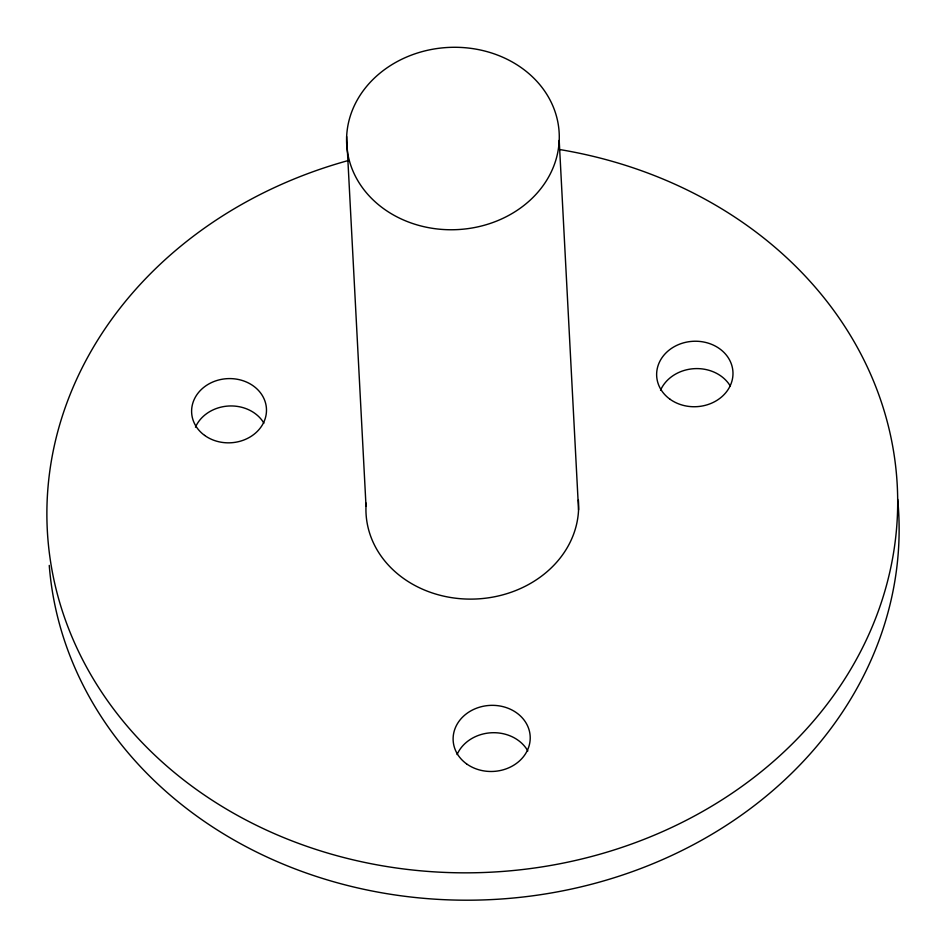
<?xml version="1.0" encoding="UTF-8"?>
<svg xmlns="http://www.w3.org/2000/svg" width="946" height="946" viewBox="0 0 946 946"><rect width="100%" height="100%" fill="white"/><g stroke="black" fill="none" stroke-linecap="round" stroke-linejoin="round"><path stroke-width="1.42" d="M559.204 140.446A106.39 91.194 -3 0 1 396.35 216.551A106.39 91.194 -3 0 1 403.221 58.557A106.39 91.194 -3 0 1 559.204 140.446L578.562 509.811M346.65 136.591L366.007 505.956M457.06 754.565A38.561 33.051 -3 0 1 491.447 732.76A38.561 33.051 -3 0 1 527.844 750.958M195.455 427.19A37.462 32.117 -3 0 1 228.506 406.023A37.462 32.117 -3 0 1 263.91 423.146M660.533 390.249A38.195 32.743 -3 0 1 694.234 368.668A38.195 32.743 -3 0 1 730.336 386.122M897.683 499.275A425.558 364.778 -3 0 1 505.412 898.7A425.558 364.778 -3 0 1 49.251 565.412M578.373 499.996A106.39 91.194 -3 0 1 472.421 599.102A106.39 91.194 -3 0 1 366.173 503.166M560.245 149.634A425.558 364.778 -3 0 1 831.759 698.03A425.558 364.778 -3 0 1 133.8 733.611A425.558 364.778 -3 0 1 348.707 160.418M466.52 763.824A38.561 33.051 -3 0 0 529.547 744.041A38.561 33.051 -3 0 0 478.948 707.372A38.561 33.051 -3 0 0 466.52 763.824M204.608 435.397A37.462 32.117 -3 0 0 265.838 416.181A37.462 32.117 -3 0 0 216.681 380.564A37.462 32.117 -3 0 0 204.608 435.397M669.898 399.153A38.195 32.743 -3 0 0 732.322 379.559A38.195 32.743 -3 0 0 682.208 343.244A38.195 32.743 -3 0 0 669.898 399.153"/></g></svg>
